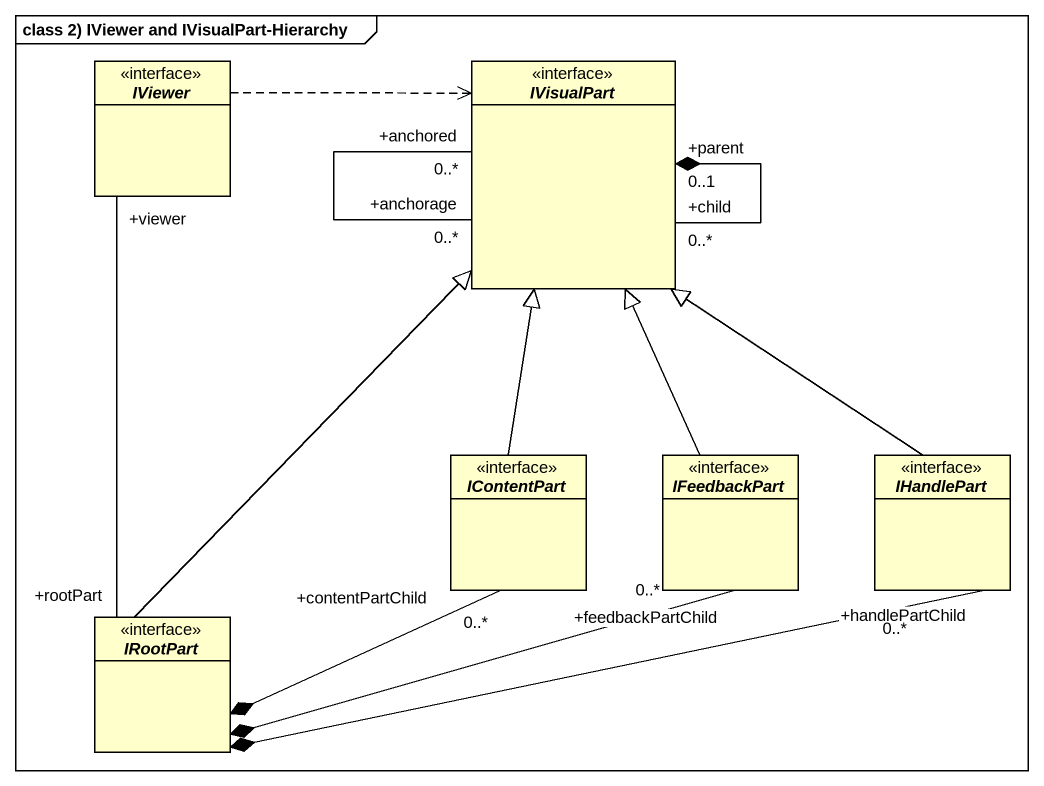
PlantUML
@startuml
mainframe class 2) IViewer and IVisualPart-Hierarchy
hide circle
hide empty members
interface IViewer <<interface>>
interface IVisualPart <<interface>>
interface IContentPart <<interface>>
interface IFeedbackPart
interface IHandlePart
interface IRootPart <<interface>>
IViewer .right.> IVisualPart
IViewer "+viewer" -- "+rootPart" IRootPart
IVisualPart "+child\n0..*" --* "+parent\n0..1" IVisualPart
IVisualPart "+anchored\n0..*" -- "+anchorage\n0..*" IVisualPart
IContentPart -up-|> IVisualPart
IContentPart "+contentPartChild\n0..*" -left-* IRootPart
IFeedbackPart -up-|> IVisualPart
IFeedbackPart "+feedbackPartChild\n0..*" -left-* IRootPart
IHandlePart -up-|> IVisualPart
IHandlePart "+handlePartChild\n0..*" -left-* IRootPart
IRootPart -up-|> IVisualPart
@enduml
